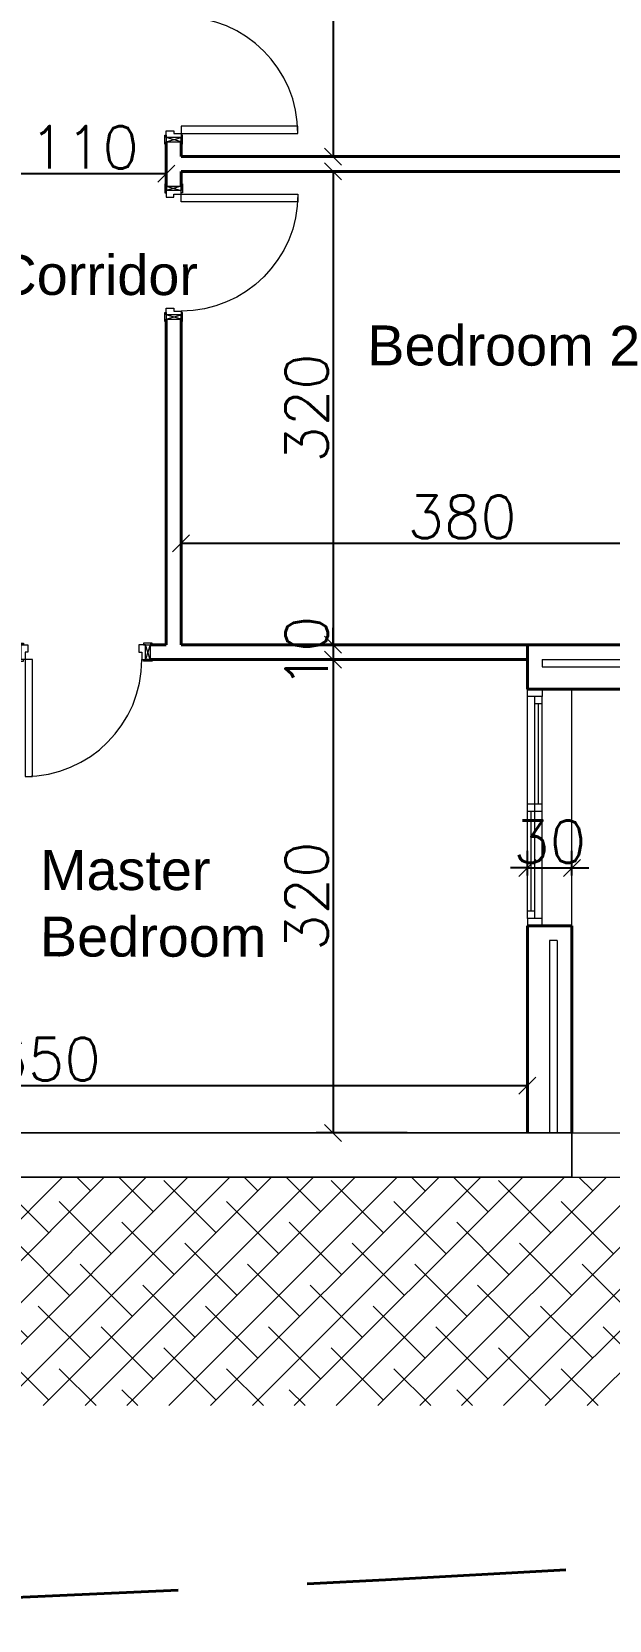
# Model space of a CAD drawing. Header units: metres. Extents: x -322116 to -321123, y -26723 to -26468.
# Drawn here: x -321645.91 to -321642.01, y -26559.85 to -26549.11 of the extents above; entities that cross this region are included whole.
import ezdxf

# ---------------------------------------------------------------- set-up
doc = ezdxf.new("R2010")
doc.units = ezdxf.units.M
doc.header["$LTSCALE"] = 7
doc.header["$MEASUREMENT"] = 0
doc.header["$PDMODE"] = 34
doc.header["$PDSIZE"] = 0.5
doc.linetypes.add('DASHED', pattern=[0.75, 0.5, -0.25])
doc.linetypes.add('Hidden', pattern=[9.525, 6.35, -3.175])
for name, color, linetype, lineweight in [('A--GLAZ', 132, 'Continuous', 5), ('A-ANNO-TXT3', 6, 'Continuous', 30), ('A-DOOR', 134, 'Continuous', 18), ('A-FLOR-HIDN', 9, 'Hidden', 13), ('A-GRID-DIMS', 142, 'Continuous', 9), ('A-PATT', 8, 'Continuous', 5), ('A-WALL-BLWO', 7, 'Continuous', 40), ('L-Structure', 5, 'Continuous', 15), ('PATT-CONC', 8, 'Continuous', 9), ('plaster', 1, 'Continuous', 0), ('XREF-W09-A-ELEV04$0$A--SECT-TILE', 32, 'Continuous', 5)]:
    doc.layers.add(name, color=color, linetype=linetype, lineweight=lineweight)
doc.styles.add('EG_SIMPLEX', font='SIMPLEX.shx')
doc.styles.get("Standard").update_dxf_attribs({"font": 'romans.shx', "height": 0.5})
doc.dimstyles.new('ERGA-M-0200', dxfattribs={"dimscale": 1.15, "dimtxt": 0.2, "dimasz": 0.2, "dimexe": 0.1, "dimexo": 0.1, "dimgap": 0.06, "dimtad": 1, "dimdec": 1, "dimlfac": 100, "dimrnd": 5, "dimdsep": 46, "dimtxsty": 'EG_SIMPLEX', "dimblk1": 'OBLIQUE', "dimblk2": 'OBLIQUE', "dimsah": 1, "dimcen": 0.3, "dimclrd": 256, "dimclre": 256, "dimclrt": 2, "dimadec": 0, "dimazin": 0, "dimtfac": 1, "dimtdec": 1, "dimtix": 1, "dimtmove": 2, "dimatfit": 3, "dimldrblk": 'OBLIQUE', "dimfxl": 1, "dimtolj": 1, "dimtzin": 0, "dimarcsym": 0})

# ---------------------------------------------------------------- blocks, each defined once
blk = doc.blocks.new('plot limit')
at = {"color": 5, "linetype": 'DASHED', "ltscale": 0.5}
blk.add_lwpolyline([(-321704.7696, -26754.368, -0.0265265), (-321724.7933, -26754.7789), (-321732.3893, -26754.2736)], format="xyb", dxfattribs=at)
blk = doc.blocks.new('new for radem')
at = {"layer": 'plaster'}
h = blk.add_hatch(dxfattribs=at)
h.set_pattern_fill('ANSI38', color=256, scale=1.6)
h.set_pattern_definition([(45, (-130, 0), (-0.14142135624, 0.14142135624), []), (135, (-130, 0), (-0.42426406871, 0.14142135624), [0.5, -0.3])])
h.paths.add_polyline_path([(-321635.58, -26556.858), (-321635.501, -26558.402), (-321670.332, -26558.402), (-321670.211, -26556.858), (-321655.212, -26556.858), (-321655.212, -26554.12), (-321651.742, -26554.12), (-321651.742, -26556.858)])
blk = doc.blocks.new('block')
at = {"layer": 'PATT-CONC', "transparency": 33554610}
h = blk.add_hatch(dxfattribs=at)
h.set_pattern_fill('ANSI31', color=8, scale=0.3)
h.set_pattern_definition([(45, (0, 0), (-0.0265165042945, 0.0265165042945), [])])
edge = h.paths.add_edge_path()
edge.add_line((-321666.312, -26556.558), (-321655.512, -26556.558))
edge.add_line((-321655.512, -26556.558), (-321655.512, -26553.82))
edge.add_line((-321655.512, -26553.82), (-321653.512, -26553.82))
edge.add_line((-321653.512, -26553.82), (-321653.512, -26552.045))
edge.add_line((-321653.512, -26552.045), (-321655.512, -26552.045))
edge.add_line((-321655.512, -26552.045), (-321655.512, -26549.758))
edge.add_line((-321655.512, -26549.758), (-321655.212, -26549.758))
edge.add_line((-321655.212, -26549.758), (-321655.212, -26551.745))
edge.add_line((-321655.212, -26551.745), (-321653.512, -26551.745))
edge.add_line((-321653.512, -26551.745), (-321653.512, -26549.758))
edge.add_line((-321653.512, -26549.758), (-321653.212, -26549.758))
edge.add_line((-321653.212, -26549.758), (-321653.212, -26553.82))
edge.add_line((-321653.212, -26553.82), (-321650.852, -26553.82))
edge.add_line((-321650.852, -26553.82), (-321650.851, -26549.758))
edge.add_line((-321650.851, -26549.758), (-321650.552, -26549.758))
edge.add_line((-321650.552, -26549.758), (-321650.552, -26554.12))
edge.add_line((-321650.552, -26554.12), (-321651.442, -26554.12))
edge.add_line((-321651.442, -26554.12), (-321651.442, -26556.558))
edge.add_line((-321651.442, -26556.558), (-321642.26, -26556.558))
at = {"layer": 'L-Structure'}
blk.add_line((-321642.26, -26556.558, 0), (-321642.26, -26556.858), dxfattribs=at)
for points in [[(-321666.312, -26556.558), (-321655.512, -26556.558), (-321655.512, -26553.82), (-321653.512, -26553.82), (-321653.512, -26552.045), (-321655.512, -26552.045), (-321655.512, -26549.758), (-321655.212, -26549.758), (-321655.212, -26551.745), (-321653.512, -26551.745), (-321653.512, -26549.758), (-321653.212, -26549.758), (-321653.212, -26553.82), (-321650.852, -26553.82), (-321650.851, -26549.758), (-321650.552, -26549.758), (-321650.552, -26554.12), (-321651.442, -26554.12), (-321651.442, -26556.558), (-321642.26, -26556.558)], [(-321642.26, -26556.858), (-321651.752, -26556.858), (-321651.742, -26554.12), (-321655.212, -26554.12), (-321655.212, -26556.858), (-321666.312, -26556.858)]]:
    blk.add_lwpolyline(points, dxfattribs=at)
blk = doc.blocks.new('*U572')
for p, q in [((-350, -50), (-320, -150)), ((-350, -150), (-320, -50)), ((550, -50), (520, -150)), ((550, -150), (520, -50))]:
    blk.add_line(p, q)
for points in [[(445, 740), (445, -50), (495, -50), (495, 740)], [(-365, -40), (-305, -40), (-305, -50), (-365, -50)], [(-320, -150), (-350, -150), (-350, -50), (-320, -50)], [(-295, -50), (-320, -50), (-320, -150), (-275, -150), (-275, -100), (-295, -100), (-295, -50)], [(495, -50), (520, -50), (520, -150), (475, -150), (475, -100), (495, -100), (495, -50)], [(565, -40), (505, -40), (505, -50), (565, -50)], [(520, -150), (550, -150), (550, -50), (520, -50)], [(-365, -160), (-305, -160), (-305, -150), (-365, -150)], [(565, -160), (505, -160), (505, -150), (565, -150)]]:
    blk.add_lwpolyline(points, close=True)
blk.add_arc((495, -50), 790, 90, 180)
blk = doc.blocks.new('*U574')
for p, q in [((50, 100), (1550, 100)), ((50, 50), (1550, 50)), ((50, 0), (1550, 0)), ((100, 0), (100, 50)), ((100, 25), (775, 25)), ((775, 0), (775, 100)), ((825, 0), (825, 100)), ((825, 75), (1500, 75)), ((1500, 100), (1500, 50))]:
    blk.add_line(p, q)
for points in [[(0, 100), (50, 100), (50, 0), (0, 0)], [(1600, 100), (1550, 100), (1550, 0), (1600, 0)]]:
    blk.add_lwpolyline(points)
blk = doc.blocks.new('_OBLIQUE')
at = {"color": 0, "linetype": 'ByBlock'}
blk.add_line((-0.5, -0.5), (0.5, 0.5), dxfattribs=at)
blk = doc.blocks.new('*D326')
at = {"layer": 'A-GRID-DIMS', "lineweight": -2, "transparency": 16777216}
for p, q in [((-321643.481, -26546.758), (-321643.989, -26546.758)), ((-321643.874, -26546.758), (-321643.874, -26549.958)), ((-321643.618, -26549.958), (-321643.989, -26549.958))]:
    blk.add_line(p, q, dxfattribs=at)
at = {"layer": 'Defpoints', "color": 0, "transparency": 16777216}
for p in [(-321643.366, -26546.758), (-321643.874, -26549.958), (-321643.503, -26549.958)]:
    blk.add_point(p, dxfattribs=at)
at = {"layer": 'A-GRID-DIMS', "lineweight": -2, "transparency": 16777216, "xscale": 0.115, "yscale": 0.115, "zscale": 0.115}
for p, rotation in [((-321643.874, -26546.758), 90), ((-321643.874, -26549.958), 270)]:
    blk.add_blockref('_OBLIQUE', p, dxfattribs=dict(at, rotation=rotation))
at = {"layer": 'A-GRID-DIMS', "color": 2, "transparency": 16777216, "insert": (-321644.053, -26548.358), "char_height": 0.2875, "attachment_point": 5, "rotation": 90, "style": 'EG_SIMPLEX'}
blk.add_mtext('\\A1;320', dxfattribs=at)
blk = doc.blocks.new('*D334')
at = {"layer": 'A-GRID-DIMS', "lineweight": -2, "transparency": 16777216}
for p, q in [((-321643.618, -26550.058), (-321643.989, -26550.058)), ((-321643.874, -26550.058), (-321643.874, -26553.258)), ((-321643.329, -26553.258), (-321643.989, -26553.258))]:
    blk.add_line(p, q, dxfattribs=at)
at = {"layer": 'Defpoints', "color": 0, "transparency": 16777216}
for p in [(-321643.503, -26550.058), (-321643.874, -26553.258), (-321643.214, -26553.258)]:
    blk.add_point(p, dxfattribs=at)
at = {"layer": 'A-GRID-DIMS', "lineweight": -2, "transparency": 16777216, "xscale": 0.115, "yscale": 0.115, "zscale": 0.115}
for p, rotation in [((-321643.874, -26550.058), 90), ((-321643.874, -26553.258), 270)]:
    blk.add_blockref('_OBLIQUE', p, dxfattribs=dict(at, rotation=rotation))
at = {"layer": 'A-GRID-DIMS', "color": 2, "transparency": 16777216, "insert": (-321644.053, -26551.658), "char_height": 0.2875, "attachment_point": 5, "rotation": 90, "style": 'EG_SIMPLEX'}
blk.add_mtext('\\A1;320', dxfattribs=at)
blk = doc.blocks.new('*D335')
at = {"layer": 'A-GRID-DIMS', "lineweight": -2, "transparency": 16777216}
for p, q in [((-321643.874, -26553.258), (-321643.874, -26553.143)), ((-321643.329, -26553.258), (-321643.989, -26553.258)), ((-321643.874, -26553.258), (-321643.874, -26553.358)), ((-321643.192, -26553.358), (-321643.989, -26553.358)), ((-321643.874, -26553.358), (-321643.874, -26553.473))]:
    blk.add_line(p, q, dxfattribs=at)
at = {"layer": 'Defpoints', "color": 0, "transparency": 16777216}
for p in [(-321643.214, -26553.258), (-321643.874, -26553.358), (-321643.077, -26553.358)]:
    blk.add_point(p, dxfattribs=at)
at = {"layer": 'A-GRID-DIMS', "lineweight": -2, "transparency": 16777216, "xscale": 0.115, "yscale": 0.115, "zscale": 0.115}
for p, rotation in [((-321643.874, -26553.258), 270), ((-321643.874, -26553.358), 90)]:
    blk.add_blockref('_OBLIQUE', p, dxfattribs=dict(at, rotation=rotation))
at = {"layer": 'A-GRID-DIMS', "color": 2, "transparency": 16777216, "insert": (-321644.053, -26553.308), "char_height": 0.2875, "attachment_point": 5, "rotation": 90, "style": 'EG_SIMPLEX'}
blk.add_mtext('\\A1;10', dxfattribs=at)
blk = doc.blocks.new('*D336')
at = {"layer": 'A-GRID-DIMS', "lineweight": -2, "transparency": 16777216}
for p, q in [((-321643.192, -26553.358), (-321643.989, -26553.358)), ((-321643.874, -26553.358), (-321643.874, -26556.558)), ((-321643.374, -26556.558), (-321643.989, -26556.558))]:
    blk.add_line(p, q, dxfattribs=at)
at = {"layer": 'Defpoints', "color": 0, "transparency": 16777216}
for p in [(-321643.077, -26553.358), (-321643.874, -26556.558), (-321643.259, -26556.558, 0)]:
    blk.add_point(p, dxfattribs=at)
at = {"layer": 'A-GRID-DIMS', "lineweight": -2, "transparency": 16777216, "xscale": 0.115, "yscale": 0.115, "zscale": 0.115}
for p, rotation in [((-321643.874, -26553.358), 90), ((-321643.874, -26556.558), 270)]:
    blk.add_blockref('_OBLIQUE', p, dxfattribs=dict(at, rotation=rotation))
at = {"layer": 'A-GRID-DIMS', "color": 2, "transparency": 16777216, "insert": (-321644.053, -26554.958), "char_height": 0.2875, "attachment_point": 5, "rotation": 90, "style": 'EG_SIMPLEX'}
blk.add_mtext('\\A1;320', dxfattribs=at)
blk = doc.blocks.new('*D342')
at = {"layer": 'A-GRID-DIMS', "lineweight": -2, "transparency": 16777216}
for p, q in [((-321644.902, -26552.588), (-321644.902, -26552.457)), ((-321641.102, -26552.588), (-321641.102, -26552.457)), ((-321644.902, -26552.572), (-321641.102, -26552.572))]:
    blk.add_line(p, q, dxfattribs=at)
at = {"layer": 'Defpoints', "color": 0, "transparency": 16777216}
for p in [(-321641.102, -26552.572), (-321644.902, -26552.703, 0), (-321641.102, -26552.703)]:
    blk.add_point(p, dxfattribs=at)
at = {"layer": 'A-GRID-DIMS', "lineweight": -2, "transparency": 16777216, "xscale": 0.115, "yscale": 0.115, "zscale": 0.115, "rotation": 180}
blk.add_blockref('_OBLIQUE', (-321644.902, -26552.572), dxfattribs=at)
at = {"layer": 'A-GRID-DIMS', "lineweight": -2, "transparency": 16777216, "xscale": 0.115, "yscale": 0.115, "zscale": 0.115}
blk.add_blockref('_OBLIQUE', (-321641.102, -26552.572), dxfattribs=at)
at = {"layer": 'A-GRID-DIMS', "color": 2, "transparency": 16777216, "insert": (-321643.002, -26552.394), "char_height": 0.2875, "attachment_point": 5, "style": 'EG_SIMPLEX'}
blk.add_mtext('\\A1;380', dxfattribs=at)
blk = doc.blocks.new('*D343')
at = {"layer": 'A-GRID-DIMS', "lineweight": -2, "transparency": 16777216}
for p, q in [((-321646.112, -26549.923), (-321646.112, -26550.189)), ((-321645.002, -26550.074), (-321646.112, -26550.074)), ((-321645.002, -26550.123), (-321645.002, -26550.189))]:
    blk.add_line(p, q, dxfattribs=at)
at = {"layer": 'Defpoints', "color": 0, "transparency": 16777216}
for p in [(-321646.112, -26549.808), (-321645.002, -26550.008), (-321646.112, -26550.074)]:
    blk.add_point(p, dxfattribs=at)
at = {"layer": 'A-GRID-DIMS', "lineweight": -2, "transparency": 16777216, "xscale": 0.115, "yscale": 0.115, "zscale": 0.115, "rotation": 180}
blk.add_blockref('_OBLIQUE', (-321646.112, -26550.074), dxfattribs=at)
at = {"layer": 'A-GRID-DIMS', "lineweight": -2, "transparency": 16777216, "xscale": 0.115, "yscale": 0.115, "zscale": 0.115}
blk.add_blockref('_OBLIQUE', (-321645.002, -26550.074), dxfattribs=at)
at = {"layer": 'A-GRID-DIMS', "color": 2, "transparency": 16777216, "insert": (-321645.557, -26549.896), "char_height": 0.2875, "attachment_point": 5, "style": 'EG_SIMPLEX'}
blk.add_mtext('\\A1;110', dxfattribs=at)
blk = doc.blocks.new('*D354')
at = {"layer": 'A-GRID-DIMS', "lineweight": -2, "transparency": 16777216}
for p, q in [((-321642.56, -26554.818), (-321642.56, -26554.652)), ((-321642.26, -26554.818), (-321642.26, -26554.652)), ((-321642.56, -26554.767), (-321642.675, -26554.767)), ((-321642.56, -26554.767), (-321642.26, -26554.767)), ((-321642.26, -26554.767), (-321642.145, -26554.767))]:
    blk.add_line(p, q, dxfattribs=at)
at = {"layer": 'Defpoints', "color": 0, "transparency": 16777216}
for p in [(-321642.26, -26554.767), (-321642.56, -26554.933), (-321642.26, -26554.933, 0)]:
    blk.add_point(p, dxfattribs=at)
at = {"layer": 'A-GRID-DIMS', "lineweight": -2, "transparency": 16777216, "xscale": 0.115, "yscale": 0.115, "zscale": 0.115}
blk.add_blockref('_OBLIQUE', (-321642.56, -26554.767), dxfattribs=at)
at = {"layer": 'A-GRID-DIMS', "lineweight": -2, "transparency": 16777216, "xscale": 0.115, "yscale": 0.115, "zscale": 0.115, "rotation": 180}
blk.add_blockref('_OBLIQUE', (-321642.26, -26554.767), dxfattribs=at)
at = {"layer": 'A-GRID-DIMS', "color": 2, "transparency": 16777216, "insert": (-321642.41, -26554.589), "char_height": 0.2875, "attachment_point": 5, "style": 'EG_SIMPLEX'}
blk.add_mtext('\\A1;30', dxfattribs=at)
blk = doc.blocks.new('*D411')
at = {"layer": 'A-GRID-DIMS', "lineweight": -2, "transparency": 16777216}
blk.add_line((-321649.067, -26556.238), (-321642.56, -26556.238), dxfattribs=at)
at = {"layer": 'Defpoints', "color": 0, "transparency": 16777216}
for p in [(-321649.067, -26556.238, 0), (-321642.56, -26556.238), (-321642.56, -26556.238)]:
    blk.add_point(p, dxfattribs=at)
at = {"layer": 'A-GRID-DIMS', "lineweight": -2, "transparency": 16777216, "xscale": 0.115, "yscale": 0.115, "zscale": 0.115, "rotation": 180}
blk.add_blockref('_OBLIQUE', (-321649.067, -26556.238), dxfattribs=at)
at = {"layer": 'A-GRID-DIMS', "lineweight": -2, "transparency": 16777216, "xscale": 0.115, "yscale": 0.115, "zscale": 0.115}
blk.add_blockref('_OBLIQUE', (-321642.56, -26556.238), dxfattribs=at)
at = {"layer": 'A-GRID-DIMS', "color": 2, "transparency": 16777216, "insert": (-321645.814, -26556.06), "char_height": 0.2875, "attachment_point": 5, "style": 'EG_SIMPLEX'}
blk.add_mtext('\\A1;650', dxfattribs=at)

msp = doc.modelspace()

# ---------------------------------------------------------------- linework, layer by layer
at = {"layer": 'A-FLOR-HIDN', "linetype": 'ByBlock', "ltscale": 0.1}
msp.add_line((-321642.2603, -26555.1581, 0), (-321642.2603, -26553.5581), dxfattribs=at)
at = {"layer": 'A-PATT'}
for p, q in [((-321642.2603, -26556.5581, 0), (-321635.8954, -26556.5581, 0)), ((-321642.2603, -26556.8581, 0), (-321635.5798, -26556.8581, 0))]:
    msp.add_line(p, q, dxfattribs=at)
at = {"layer": 'A-WALL-BLWO'}
for p, q in [((-321645.0018, -26550.1581), (-321645.0018, -26549.8581)), ((-321644.9018, -26549.8581), (-321644.9018, -26549.9581)), ((-321641.1018, -26549.9581), (-321644.9018, -26549.9581)), ((-321641.1018, -26550.0581), (-321644.9018, -26550.0581)), ((-321644.9018, -26550.0581), (-321644.9018, -26550.1581)), ((-321645.0018, -26553.2581), (-321645.0018, -26551.0581)), ((-321644.9018, -26551.0581), (-321644.9018, -26553.2581)), ((-321645.0018, -26553.2581), (-321645.1118, -26553.2581)), ((-321642.5603, -26553.2581), (-321644.9018, -26553.2581)), ((-321642.5603, -26553.5581), (-321642.5603, -26553.2581)), ((-321642.5603, -26553.2581), (-321641.1018, -26553.2581)), ((-321642.5603, -26553.3581), (-321645.1118, -26553.3581)), ((-321642.2603, -26555.1581), (-321642.5603, -26555.1581)), ((-321642.5603, -26555.1581), (-321642.5603, -26556.5581)), ((-321642.2603, -26555.1581), (-321642.2603, -26556.5581))]:
    msp.add_line(p, q, dxfattribs=at)
msp.add_lwpolyline([(-321642.5603, -26553.5581), (-321640.8018, -26553.5581), (-321640.8018, -26551.3081)], dxfattribs=at)
at = {"layer": 'L-Structure'}
msp.add_line((-321642.2603, -26556.5581), (-321651.4424, -26556.5581, 0), dxfattribs=at)
at = {"layer": 'L-Structure', "elevation": 0}
msp.add_lwpolyline([(-321651.7424, -26554.1198), (-321651.7424, -26556.8581), (-321642.2603, -26556.8581), (-321642.2603, -26556.5581)], dxfattribs=at)
at = {"layer": 'XREF-W09-A-ELEV04$0$A--SECT-TILE'}
for p, q in [((-321642.4603, -26553.3581), (-321641.0018, -26553.3581)), ((-321642.3603, -26555.2581), (-321642.4103, -26555.2581)), ((-321642.4103, -26555.2581), (-321642.4103, -26556.5581)), ((-321642.3603, -26555.2581), (-321642.3603, -26556.5581))]:
    msp.add_line(p, q, dxfattribs=at)
msp.add_lwpolyline([(-321642.4603, -26553.3581), (-321642.4603, -26553.4081), (-321640.9518, -26553.4081), (-321640.9518, -26551.4081), (-321641.0018, -26551.4081)], dxfattribs=at)

# ---------------------------------------------------------------- block references
at = {"layer": 'A--GLAZ', "xscale": -0.001, "yscale": 0.001, "zscale": 0.001, "rotation": 270}
msp.add_blockref('*U574', (-321642.5603, -26555.1581, 0), dxfattribs=at)
at = {"layer": 'A-DOOR', "extrusion": (-5.54664e-07, 1.49774e-07, 1), "xscale": 0.0010000000000001, "yscale": 0.0010000000000001, "zscale": 0.0010000000000001, "rotation": 270}
msp.add_blockref('*U572', (-321644.8518, -26549.3081, 0.1744), dxfattribs=at)
at = {"layer": 'A-DOOR', "extrusion": (5.54664e-07, 1.49774e-07, -1), "xscale": 0.0010000000000002, "yscale": 0.0010000000000002, "zscale": -0.001, "rotation": 90}
msp.add_blockref('*U572', (321644.8518, -26550.7081, -0.1824), dxfattribs=at)
at = {"layer": 'A-DOOR', "extrusion": (1.49774e-07, 5.54664e-07, 1), "xscale": 0.0010000000000001, "yscale": 0.0010000000000001, "zscale": 0.0010000000000001, "rotation": 179.9999999999952}
msp.add_blockref('*U572', (-321645.4618, -26553.4081, -0.0629), dxfattribs=at)
at = {"layer": 'A-WALL-BLWO'}
for name, p in [('plot limit', (65, 195.0262)), ('block', (0, 0)), ('new for radem', (0, 0))]:
    msp.add_blockref(name, p, dxfattribs=at)

# ---------------------------------------------------------------- texts
at = {"layer": 'A-ANNO-TXT3', "lineweight": 5, "insert": (-321646.1497, -26550.6226), "char_height": 0.27, "width": 5.925218, "attachment_point": 1, "rotation": 359.90083}
msp.add_mtext('\\A1;{\\fArial Unicode MS|b0|i0|c0|p34;Corridor\\P}', dxfattribs=at)
at = {"layer": 'A-ANNO-TXT3', "lineweight": 5, "char_height": 0.27, "attachment_point": 1, "rotation": 359.90083}
for s, width, heights, insert in [('\\A1;{\\fArial Unicode MS|b0|i0|c0|p34;Bedroom 2}', 3.690055, [2.9475], (-321643.6429, -26551.0994)), ('\\A1;{\\fArial Unicode MS|b0|i0|c0|p34;Master \\PBedroom}', 2.985678, [1.4075], (-321645.855, -26554.6454, 0))]:
    msp.add_mtext_dynamic_manual_height_columns(s, width=width, gutter_width=3.0774, heights=heights, dxfattribs=dict(at, insert=insert))

# ---------------------------------------------------------------- dimensions: what is measured, and where the dimension line sits
at = {"layer": 'A-GRID-DIMS'}
for base, p1, p2, picture, middle in [((-321643.8744, -26549.9581), (-321643.3662, -26546.7581), (-321643.503, -26549.9581), '*D326', (-321644.0527, -26548.3581)), ((-321643.8744, -26553.2581), (-321643.503, -26550.0581), (-321643.214, -26553.2581), '*D334', (-321644.0527, -26551.6581)), ((-321643.8744, -26553.3581), (-321643.214, -26553.2581), (-321643.0772, -26553.3581), '*D335', (-321644.0527, -26553.3081)), ((-321643.8744, -26556.5581), (-321643.0772, -26553.3581), (-321643.2594, -26556.5581, 0), '*D336', (-321644.0527, -26554.9581))]:
    dim = msp.add_linear_dim(base=base, p1=p1, p2=p2, angle=90, dimstyle='ERGA-M-0200', override={"dimtxt": 0.25, "dimasz": 0.1, "dimgap": 0.03, "dimfxl": 100}, dxfattribs=at)
    dim.commit()
    dim.dimension.update_dxf_attribs({"geometry": picture, "text_midpoint": middle})
for base, p1, p2, picture, middle in [((-321646.1118, -26550.0738), (-321645.0018, -26550.0081), (-321646.1118, -26549.8081), '*D343', (-321645.5568, -26549.8956)), ((-321641.1018, -26552.5723), (-321644.9018, -26552.7026, 0), (-321641.1018, -26552.7026), '*D342', (-321643.0018, -26552.3941)), ((-321642.2603, -26554.7674), (-321642.5603, -26554.9333), (-321642.2603, -26554.9333, 0), '*D354', (-321642.4103, -26554.5891)), ((-321642.5603, -26556.238), (-321649.0674, -26556.238, 0), (-321642.5603, -26556.238), '*D411', (-321645.8138, -26556.0597))]:
    dim = msp.add_linear_dim(base=base, p1=p1, p2=p2, dimstyle='ERGA-M-0200', override={"dimtxt": 0.25, "dimasz": 0.1, "dimgap": 0.03, "dimfxl": 100}, dxfattribs=at)
    dim.commit()
    dim.dimension.update_dxf_attribs({"geometry": picture, "text_midpoint": middle})

doc.saveas('drawing.dxf')
